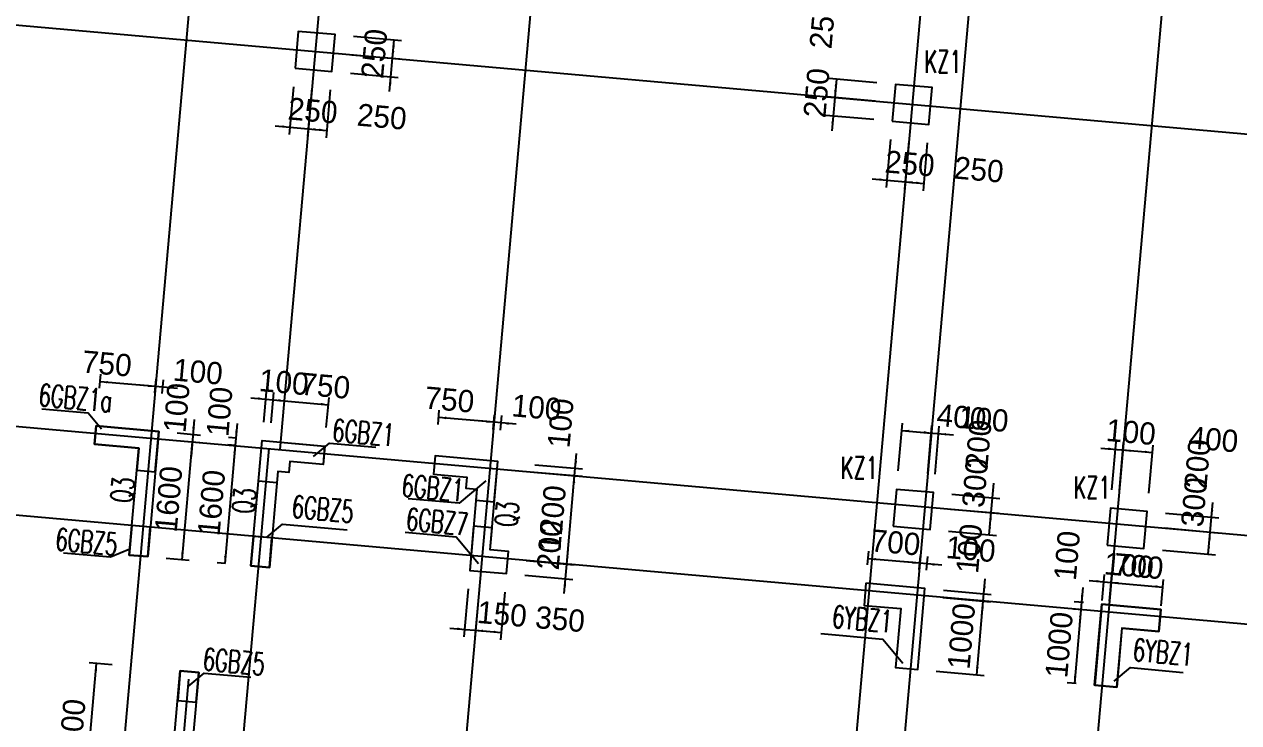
# Model space of a CAD drawing. Extents: x 387171 to 699106, y 11966 to 245688.
# Drawn here: x 622307 to 638718, y 66705 to 76142 of the extents above; entities that cross this region are included whole.
import ezdxf

# ---------------------------------------------------------------- set-up
doc = ezdxf.new("R2010")
doc.units = 0
doc.header["$LTSCALE"] = 100
doc.header["$MEASUREMENT"] = 0
for name, color, linetype in [('b边缘构件', 235, 'Continuous'), ('COLU', 7, 'Continuous'), ('DIM', 3, 'Continuous'), ('DOTE', 253, 'Continuous'), ('NUM', 7, 'Continuous'), ('TEXT', 7, 'Continuous'), ('THIN', 7, 'Continuous'), ('wall-主楼', 2, 'Continuous'), ('Y阴影', 254, 'Continuous'), ('剪力墙身标注', 7, 'Continuous'), ('小尺寸', 4, 'Continuous')]:
    doc.layers.add(name, color=color, linetype=linetype)
doc.styles.add('hztxt', font='hztxt')
doc.styles.get("Standard").update_dxf_attribs({"font": 'standard'})
doc.dimstyles.get("Standard").update_dxf_attribs({"dimtxt": 300, "dimasz": 100, "dimexe": 100, "dimexo": 250, "dimgap": 100, "dimtad": 0, "dimtoh": 1, "dimdec": 0, "dimdsep": 46, "dimcen": 0.09, "dimclrt": 7, "dimadec": 0, "dimazin": 0, "dimtfac": 1, "dimtdec": 4, "dimtofl": 0, "dimtmove": 0, "dimatfit": 3, "dimfxl": 1, "dimtolj": 1, "dimtzin": 0, "dimarcsym": 0})

# ---------------------------------------------------------------- blocks, each defined once
blk = doc.blocks.new('*D1886')
at = {"layer": '小尺寸', "color": 0, "linetype": 'ByBlock', "lineweight": -2}
for p, q in [((628453, 68501), (628395, 67854)), ((628801, 68470), (628744, 67823)), ((628404, 67953), (628753, 67922))]:
    blk.add_line(p, q, dxfattribs=at)
for points in [[(628404, 67953), (628505, 67961), (628502, 67928)], [(628753, 67922), (628652, 67915), (628655, 67948)]]:
    blk.add_solid(points, dxfattribs=at)
at = {"layer": '小尺寸', "color": 7, "linetype": 'Continuous', "lineweight": -2, "insert": (629548, 68103), "char_height": 300, "width": 566.67, "attachment_point": 5, "rotation": 354.9316, "style": 'hztxt'}
blk.add_mtext('350', dxfattribs=at)
blk = doc.blocks.new('*D2146')
at = {"layer": '小尺寸', "color": 0, "linetype": 'ByBlock', "lineweight": -2}
for p, q in [((629196, 70092), (629844, 70034)), ((629638, 68848), (629744, 70043)), ((629090, 68896), (629738, 68839))]:
    blk.add_line(p, q, dxfattribs=at)
for points in [[(629744, 70043), (629752, 69942), (629719, 69945)], [(629638, 68848), (629630, 68949), (629663, 68946)]]:
    blk.add_solid(points, dxfattribs=at)
at = {"layer": '小尺寸', "color": 7, "linetype": 'Continuous', "lineweight": -2, "insert": (629442, 69467), "char_height": 300, "width": 690, "attachment_point": 5, "rotation": 84.9317, "style": 'hztxt'}
blk.add_mtext('1200', dxfattribs=at)
blk = doc.blocks.new('*D2351')
at = {"layer": '小尺寸', "color": 0, "linetype": 'ByBlock', "lineweight": -2}
for p, q in [((629726, 69844), (629771, 70342)), ((629196, 70092), (629844, 70034)), ((629205, 70191), (629852, 70134))]:
    blk.add_line(p, q, dxfattribs=at)
for points in [[(629753, 70143), (629745, 70244), (629778, 70241)], [(629744, 70043), (629752, 69942), (629719, 69945)]]:
    blk.add_solid(points, dxfattribs=at)
at = {"layer": '小尺寸', "color": 7, "linetype": 'Continuous', "lineweight": -2, "insert": (629556, 70753), "char_height": 300, "width": 476.67, "attachment_point": 5, "rotation": 84.9316, "style": 'hztxt'}
blk.add_mtext('100', dxfattribs=at)
blk = doc.blocks.new('*D613')
at = {"layer": '小尺寸', "color": 0, "linetype": 'ByBlock', "lineweight": -2}
for p, q in [((634718, 68397), (635365, 68340)), ((635177, 67352), (635266, 68349)), ((634629, 67401), (635277, 67344))]:
    blk.add_line(p, q, dxfattribs=at)
for points in [[(635266, 68349), (635273, 68247), (635240, 68250)], [(635177, 67352), (635169, 67454), (635203, 67451)]]:
    blk.add_solid(points, dxfattribs=at)
at = {"layer": '小尺寸', "color": 7, "linetype": 'Continuous', "lineweight": -2, "insert": (634972, 67873), "char_height": 300, "width": 690, "attachment_point": 5, "rotation": 84.9316, "style": 'hztxt'}
blk.add_mtext('1000', dxfattribs=at)
blk = doc.blocks.new('*D829')
at = {"layer": '小尺寸', "color": 0, "linetype": 'ByBlock', "lineweight": -2}
for p, q in [((635248, 68149), (635292, 68647)), ((634727, 68497), (635374, 68439)), ((634718, 68397), (635365, 68340))]:
    blk.add_line(p, q, dxfattribs=at)
for points in [[(635274, 68448), (635267, 68549), (635300, 68546)], [(635266, 68349), (635273, 68247), (635240, 68250)]]:
    blk.add_solid(points, dxfattribs=at)
at = {"layer": '小尺寸', "color": 7, "linetype": 'Continuous', "lineweight": -2, "insert": (635078, 69058), "char_height": 300, "width": 476.67, "attachment_point": 5, "rotation": 84.9316, "style": 'hztxt'}
blk.add_mtext('100', dxfattribs=at)
blk = doc.blocks.new('*D3266')
at = {"layer": '小尺寸', "color": 0, "linetype": 'ByBlock', "lineweight": -2}
for p, q in [((629603, 68449), (629656, 69047)), ((629090, 68896), (629738, 68839)), ((629073, 68697), (629720, 68640))]:
    blk.add_line(p, q, dxfattribs=at)
for points in [[(629638, 68848), (629630, 68949), (629663, 68946)], [(629620, 68648), (629628, 68547), (629595, 68550)]]:
    blk.add_solid(points, dxfattribs=at)
at = {"layer": '小尺寸', "color": 7, "linetype": 'Continuous', "lineweight": -2, "insert": (629410, 69105), "char_height": 300, "width": 566.67, "attachment_point": 5, "rotation": 84.9317, "style": 'hztxt'}
blk.add_mtext('200', dxfattribs=at)
blk = doc.blocks.new('*D4300')
at = {"layer": '小尺寸', "color": 0, "linetype": 'ByBlock', "lineweight": -2}
for p, q in [((623115, 65611), (623283, 67504)), ((623493, 67485), (623184, 67513)), ((623226, 65601), (623016, 65620))]:
    blk.add_line(p, q, dxfattribs=at)
for points in [[(623283, 67504), (623291, 67403), (623258, 67406)], [(623115, 65611), (623108, 65712), (623141, 65709)]]:
    blk.add_solid(points, dxfattribs=at)
at = {"layer": '小尺寸', "color": 7, "linetype": 'Continuous', "lineweight": -2, "insert": (622950, 66580), "char_height": 300, "width": 685, "attachment_point": 5, "rotation": 84.9316, "style": 'hztxt'}
blk.add_mtext('1900', dxfattribs=at)
blk = doc.blocks.new('*D600')
at = {"layer": '小尺寸', "color": 0, "linetype": 'ByBlock', "lineweight": -2}
for p, q in [((628952, 70738), (628454, 70782)), ((628645, 70667), (628662, 70864)), ((628744, 70658), (628762, 70855))]:
    blk.add_line(p, q, dxfattribs=at)
for points in [[(628654, 70764), (628552, 70757), (628555, 70790)], [(628753, 70756), (628854, 70763), (628851, 70730)]]:
    blk.add_solid(points, dxfattribs=at)
at = {"layer": '小尺寸', "color": 7, "linetype": 'Continuous', "lineweight": -2, "insert": (629230, 70964), "char_height": 300, "width": 476.67, "attachment_point": 5, "rotation": 354.9316, "style": 'hztxt'}
blk.add_mtext('100', dxfattribs=at)
blk = doc.blocks.new('*D559')
at = {"layer": '小尺寸', "color": 0, "linetype": 'ByBlock', "lineweight": -2}
for p, q in [((627898, 70733), (627915, 70930)), ((628654, 70764), (627906, 70831)), ((628645, 70667), (628662, 70864))]:
    blk.add_line(p, q, dxfattribs=at)
for points in [[(627906, 70831), (628008, 70839), (628005, 70805)], [(628654, 70764), (628552, 70757), (628555, 70790)]]:
    blk.add_solid(points, dxfattribs=at)
at = {"layer": '小尺寸', "color": 7, "linetype": 'Continuous', "lineweight": -2, "insert": (628053, 71069), "char_height": 300, "width": 566.67, "attachment_point": 5, "rotation": 354.9316, "style": 'hztxt'}
blk.add_mtext('750', dxfattribs=at)
blk = doc.blocks.new('*D814')
at = {"layer": '小尺寸', "color": 0, "linetype": 'ByBlock', "lineweight": -2}
for p, q in [((624377, 71221), (623879, 71265)), ((624070, 71160), (624087, 71347)), ((624170, 71151), (624186, 71338))]:
    blk.add_line(p, q, dxfattribs=at)
for points in [[(624078, 71247), (623977, 71239), (623980, 71272)], [(624178, 71238), (624279, 71246), (624276, 71213)]]:
    blk.add_solid(points, dxfattribs=at)
at = {"layer": '小尺寸', "color": 7, "linetype": 'Continuous', "lineweight": -2, "insert": (624654, 71447), "char_height": 300, "width": 476.67, "attachment_point": 5, "rotation": 354.9316, "style": 'hztxt'}
blk.add_mtext('100', dxfattribs=at)
blk = doc.blocks.new('*D3270')
at = {"layer": '小尺寸', "color": 0, "linetype": 'ByBlock', "lineweight": -2}
for p, q in [((623323, 71226), (623340, 71413)), ((624078, 71247), (623331, 71313)), ((624070, 71160), (624087, 71347))]:
    blk.add_line(p, q, dxfattribs=at)
for points in [[(623331, 71313), (623432, 71321), (623429, 71288)], [(624078, 71247), (623977, 71239), (623980, 71272)]]:
    blk.add_solid(points, dxfattribs=at)
at = {"layer": '小尺寸', "color": 7, "linetype": 'Continuous', "lineweight": -2, "insert": (623424, 71556), "char_height": 300, "width": 566.67, "attachment_point": 5, "rotation": 354.9316, "style": 'hztxt'}
blk.add_mtext('750', dxfattribs=at)
blk = doc.blocks.new('*D3500')
at = {"layer": '小尺寸', "color": 0, "linetype": 'ByBlock', "lineweight": -2}
for p, q in [((625370, 71094), (625868, 71050)), ((625542, 70767), (625578, 71176)), ((625641, 70758), (625677, 71167))]:
    blk.add_line(p, q, dxfattribs=at)
for points in [[(625569, 71076), (625468, 71069), (625471, 71102)], [(625669, 71067), (625770, 71075), (625767, 71042)]]:
    blk.add_solid(points, dxfattribs=at)
at = {"layer": '小尺寸', "color": 7, "linetype": 'Continuous', "lineweight": -2, "insert": (625815, 71305), "char_height": 300, "width": 476.67, "attachment_point": 5, "rotation": 354.9316, "style": 'hztxt'}
blk.add_mtext('100', dxfattribs=at)
blk = doc.blocks.new('*D3994')
at = {"layer": '小尺寸', "color": 0, "linetype": 'ByBlock', "lineweight": -2}
for p, q in [((625641, 70758), (625677, 71167)), ((625669, 71067), (626416, 71001)), ((626388, 70692), (626425, 71101))]:
    blk.add_line(p, q, dxfattribs=at)
for points in [[(625669, 71067), (625770, 71075), (625767, 71042)], [(626416, 71001), (626315, 70993), (626318, 71027)]]:
    blk.add_solid(points, dxfattribs=at)
at = {"layer": '小尺寸', "color": 7, "linetype": 'Continuous', "lineweight": -2, "insert": (626376, 71256), "char_height": 300, "width": 566.67, "attachment_point": 5, "rotation": 354.9316, "style": 'hztxt'}
blk.add_mtext('750', dxfattribs=at)
blk = doc.blocks.new('*D4219')
at = {"layer": '小尺寸', "color": 0, "linetype": 'ByBlock', "lineweight": -2}
for p, q in [((634400, 68777), (634416, 68959)), ((634500, 68768), (634516, 68950)), ((634706, 68833), (634208, 68877))]:
    blk.add_line(p, q, dxfattribs=at)
for points in [[(634407, 68859), (634306, 68852), (634309, 68885)], [(634507, 68851), (634608, 68858), (634605, 68825)]]:
    blk.add_solid(points, dxfattribs=at)
at = {"layer": '小尺寸', "color": 7, "linetype": 'Continuous', "lineweight": -2, "insert": (635098, 69049), "char_height": 300, "width": 476.67, "attachment_point": 5, "rotation": 354.9316, "style": 'hztxt'}
blk.add_mtext('100', dxfattribs=at)
blk = doc.blocks.new('*D2341')
at = {"layer": '小尺寸', "color": 0, "linetype": 'ByBlock', "lineweight": -2}
for p, q in [((633703, 68839), (633719, 69021)), ((634400, 68777), (634416, 68959)), ((634407, 68859), (633710, 68921))]:
    blk.add_line(p, q, dxfattribs=at)
for points in [[(633710, 68921), (633811, 68929), (633808, 68896)], [(634407, 68859), (634306, 68852), (634309, 68885)]]:
    blk.add_solid(points, dxfattribs=at)
at = {"layer": '小尺寸', "color": 7, "linetype": 'Continuous', "lineweight": -2, "insert": (634081, 69139), "char_height": 300, "width": 566.67, "attachment_point": 5, "rotation": 354.9316, "style": 'hztxt'}
blk.add_mtext('700', dxfattribs=at)
blk = doc.blocks.new('*D2569')
at = {"layer": '小尺寸', "color": 0, "linetype": 'ByBlock', "lineweight": -2}
for p, q in [((636612, 68530), (636568, 68032)), ((636619, 68329), (636495, 68340)), ((636611, 68229), (636486, 68240))]:
    blk.add_line(p, q, dxfattribs=at)
for points in [[(636594, 68331), (636587, 68432), (636620, 68429)], [(636586, 68231), (636593, 68130), (636560, 68133)]]:
    blk.add_solid(points, dxfattribs=at)
at = {"layer": '小尺寸', "color": 7, "linetype": 'Continuous', "lineweight": -2, "insert": (636399, 68963), "char_height": 300, "width": 476.67, "attachment_point": 5, "rotation": 84.9316, "style": 'hztxt'}
blk.add_mtext('100', dxfattribs=at)
blk = doc.blocks.new('*D2536')
at = {"layer": '小尺寸', "color": 0, "linetype": 'ByBlock', "lineweight": -2}
for p, q in [((636611, 68229), (636486, 68240)), ((636586, 68231), (636497, 67235)), ((636522, 67233), (636398, 67244))]:
    blk.add_line(p, q, dxfattribs=at)
for points in [[(636586, 68231), (636593, 68130), (636560, 68133)], [(636497, 67235), (636490, 67336), (636523, 67334)]]:
    blk.add_solid(points, dxfattribs=at)
at = {"layer": '小尺寸', "color": 7, "linetype": 'Continuous', "lineweight": -2, "insert": (636292, 67756), "char_height": 300, "width": 690, "attachment_point": 5, "rotation": 84.9316, "style": 'hztxt'}
blk.add_mtext('1000', dxfattribs=at)
blk = doc.blocks.new('*D2788')
at = {"layer": '小尺寸', "color": 0, "linetype": 'ByBlock', "lineweight": -2}
for p, q in [((636696, 68626), (637194, 68582)), ((636873, 68356), (636904, 68708)), ((636972, 68347), (637004, 68700))]:
    blk.add_line(p, q, dxfattribs=at)
for points in [[(636895, 68609), (636794, 68601), (636797, 68634)], [(636995, 68600), (637096, 68608), (637093, 68574)]]:
    blk.add_solid(points, dxfattribs=at)
at = {"layer": '小尺寸', "color": 7, "linetype": 'Continuous', "lineweight": -2, "insert": (637236, 68829), "char_height": 300, "width": 476.67, "attachment_point": 5, "rotation": 354.9316, "style": 'hztxt'}
blk.add_mtext('100', dxfattribs=at)
blk = doc.blocks.new('*D3019')
at = {"layer": '小尺寸', "color": 0, "linetype": 'ByBlock', "lineweight": -2}
for p, q in [((636972, 68347), (637004, 68700)), ((636995, 68600), (637692, 68538)), ((637670, 68285), (637701, 68638))]:
    blk.add_line(p, q, dxfattribs=at)
for points in [[(636995, 68600), (637096, 68608), (637093, 68574)], [(637692, 68538), (637591, 68530), (637594, 68563)]]:
    blk.add_solid(points, dxfattribs=at)
at = {"layer": '小尺寸', "color": 7, "linetype": 'Continuous', "lineweight": -2, "insert": (637366, 68818), "char_height": 300, "width": 566.67, "attachment_point": 5, "rotation": 354.9316, "style": 'hztxt'}
blk.add_mtext('700', dxfattribs=at)
blk = doc.blocks.new('*D2132')
at = {"layer": '小尺寸', "color": 0, "linetype": 'ByBlock', "lineweight": -2}
for p, q in [((624604, 70800), (624560, 70302)), ((624374, 70620), (624686, 70592)), ((624365, 70520), (624677, 70492))]:
    blk.add_line(p, q, dxfattribs=at)
for points in [[(624586, 70601), (624578, 70702), (624612, 70699)], [(624577, 70501), (624585, 70400), (624552, 70403)]]:
    blk.add_solid(points, dxfattribs=at)
at = {"layer": '小尺寸', "color": 7, "linetype": 'Continuous', "lineweight": -2, "insert": (624367, 70960), "char_height": 300, "width": 476.67, "attachment_point": 5, "rotation": 84.9316, "style": 'hztxt'}
blk.add_mtext('100', dxfattribs=at)
blk = doc.blocks.new('*D103')
at = {"layer": '小尺寸', "color": 0, "linetype": 'ByBlock', "lineweight": -2}
for p, q in [((624365, 70520), (624677, 70492)), ((624577, 70501), (624436, 68907)), ((624223, 68926), (624536, 68899))]:
    blk.add_line(p, q, dxfattribs=at)
for points in [[(624577, 70501), (624585, 70400), (624552, 70403)], [(624436, 68907), (624428, 69009), (624461, 69006)]]:
    blk.add_solid(points, dxfattribs=at)
at = {"layer": '小尺寸', "color": 7, "linetype": 'Continuous', "lineweight": -2, "insert": (624258, 69726), "char_height": 300, "width": 685, "attachment_point": 5, "rotation": 84.9316, "style": 'hztxt'}
blk.add_mtext('1600', dxfattribs=at)
blk = doc.blocks.new('*D344')
at = {"layer": '小尺寸', "color": 0, "linetype": 'ByBlock', "lineweight": -2}
for p, q in [((625183, 70749), (625139, 70251)), ((625162, 70449), (625057, 70459)), ((625171, 70549), (625066, 70558))]:
    blk.add_line(p, q, dxfattribs=at)
for points in [[(625165, 70549), (625157, 70651), (625191, 70648)], [(625156, 70450), (625164, 70349), (625131, 70352)]]:
    blk.add_solid(points, dxfattribs=at)
at = {"layer": '小尺寸', "color": 7, "linetype": 'Continuous', "lineweight": -2, "insert": (624946, 70909), "char_height": 300, "width": 476.67, "attachment_point": 5, "rotation": 84.9316, "style": 'hztxt'}
blk.add_mtext('100', dxfattribs=at)
blk = doc.blocks.new('*D872')
at = {"layer": '小尺寸', "color": 0, "linetype": 'ByBlock', "lineweight": -2}
for p, q in [((625156, 70450), (625015, 68856)), ((625162, 70449), (625057, 70459)), ((625021, 68856), (624915, 68865))]:
    blk.add_line(p, q, dxfattribs=at)
for points in [[(625156, 70450), (625164, 70349), (625131, 70352)], [(625015, 68856), (625007, 68957), (625040, 68954)]]:
    blk.add_solid(points, dxfattribs=at)
at = {"layer": '小尺寸', "color": 7, "linetype": 'Continuous', "lineweight": -2, "insert": (624837, 69675), "char_height": 300, "width": 685, "attachment_point": 5, "rotation": 84.9316, "style": 'hztxt'}
blk.add_mtext('1600', dxfattribs=at)
blk = doc.blocks.new('*D2930')
at = {"layer": '小尺寸', "color": 0, "linetype": 'ByBlock', "lineweight": -2}
for p, q in [((628303, 68514), (628246, 67867)), ((628453, 68501), (628395, 67854)), ((628056, 67984), (628603, 67936))]:
    blk.add_line(p, q, dxfattribs=at)
for points in [[(628255, 67966), (628154, 67959), (628157, 67992)], [(628404, 67953), (628505, 67961), (628502, 67928)]]:
    blk.add_solid(points, dxfattribs=at)
at = {"layer": '小尺寸', "color": 7, "linetype": 'Continuous', "lineweight": -2, "insert": (628763, 68172), "char_height": 300, "width": 476.67, "attachment_point": 5, "rotation": 354.9316, "style": 'hztxt'}
blk.add_mtext('150', dxfattribs=at)
blk = doc.blocks.new('*D1972')
at = {"layer": 'DIM', "color": 0, "linetype": 'ByBlock', "lineweight": -2}
for p, q in [((633829, 75353), (633182, 75410)), ((633281, 75401), (633259, 75152)), ((633807, 75104), (633160, 75161))]:
    blk.add_line(p, q, dxfattribs=at)
for points in [[(633281, 75401), (633289, 75300), (633256, 75303)], [(633259, 75152), (633251, 75253), (633285, 75251)]]:
    blk.add_solid(points, dxfattribs=at)
at = {"layer": 'DIM', "color": 7, "linetype": 'Continuous', "lineweight": -2, "insert": (633096, 76147), "char_height": 300, "width": 566.67, "attachment_point": 5, "rotation": 84.9316, "style": 'hztxt'}
blk.add_mtext('250', dxfattribs=at)
blk = doc.blocks.new('*D2229')
at = {"layer": 'DIM', "color": 0, "linetype": 'ByBlock', "lineweight": -2}
for p, q in [((633277, 75352), (633219, 74704)), ((633807, 75104), (633160, 75161)), ((633785, 74855), (633137, 74912))]:
    blk.add_line(p, q, dxfattribs=at)
for points in [[(633259, 75152), (633251, 75253), (633285, 75251)], [(633237, 74903), (633245, 74802), (633212, 74805)]]:
    blk.add_solid(points, dxfattribs=at)
at = {"layer": 'DIM', "color": 7, "linetype": 'Continuous', "lineweight": -2, "insert": (633014, 75215), "char_height": 300, "width": 566.67, "attachment_point": 5, "rotation": 84.9316, "style": 'hztxt'}
blk.add_mtext('250', dxfattribs=at)
blk = doc.blocks.new('*D2706')
at = {"layer": 'DIM', "color": 0, "linetype": 'ByBlock', "lineweight": -2}
for p, q in [((634012, 74584), (633954, 73936)), ((634261, 74562), (634203, 73914)), ((633764, 74054), (634412, 73996))]:
    blk.add_line(p, q, dxfattribs=at)
for points in [[(633963, 74036), (633862, 74028), (633865, 74061)], [(634212, 74014), (634313, 74022), (634310, 73988)]]:
    blk.add_solid(points, dxfattribs=at)
at = {"layer": 'DIM', "color": 7, "linetype": 'Continuous', "lineweight": -2, "insert": (634274, 74259), "char_height": 300, "width": 566.67, "attachment_point": 5, "rotation": 354.9316, "style": 'hztxt'}
blk.add_mtext('250', dxfattribs=at)
blk = doc.blocks.new('*D2940')
at = {"layer": 'DIM', "color": 0, "linetype": 'ByBlock', "lineweight": -2}
for p, q in [((634261, 74562), (634203, 73914)), ((634510, 74540), (634452, 73892)), ((634212, 74014), (634461, 73992))]:
    blk.add_line(p, q, dxfattribs=at)
for points in [[(634212, 74014), (634313, 74022), (634310, 73988)], [(634461, 73992), (634360, 73984), (634363, 74017)]]:
    blk.add_solid(points, dxfattribs=at)
at = {"layer": 'DIM', "color": 7, "linetype": 'Continuous', "lineweight": -2, "insert": (635207, 74177), "char_height": 300, "width": 566.67, "attachment_point": 5, "rotation": 354.9316, "style": 'hztxt'}
blk.add_mtext('250', dxfattribs=at)
blk = doc.blocks.new('*D912')
at = {"layer": 'DIM', "color": 0, "linetype": 'ByBlock', "lineweight": -2}
for p, q in [((625944, 75299), (625886, 74652)), ((626193, 75277), (626135, 74630)), ((625696, 74769), (626343, 74712))]:
    blk.add_line(p, q, dxfattribs=at)
for points in [[(625895, 74751), (625794, 74744), (625797, 74777)], [(626144, 74729), (626245, 74737), (626242, 74704)]]:
    blk.add_solid(points, dxfattribs=at)
at = {"layer": 'DIM', "color": 7, "linetype": 'Continuous', "lineweight": -2, "insert": (626206, 74975), "char_height": 300, "width": 566.67, "attachment_point": 5, "rotation": 354.9316, "style": 'hztxt'}
blk.add_mtext('250', dxfattribs=at)
blk = doc.blocks.new('*D886')
at = {"layer": 'DIM', "color": 0, "linetype": 'ByBlock', "lineweight": -2}
for p, q in [((626193, 75277), (626135, 74630)), ((626442, 75255), (626384, 74608)), ((626144, 74729), (626393, 74707))]:
    blk.add_line(p, q, dxfattribs=at)
for points in [[(626144, 74729), (626245, 74737), (626242, 74704)], [(626393, 74707), (626292, 74700), (626295, 74733)]]:
    blk.add_solid(points, dxfattribs=at)
at = {"layer": 'DIM', "color": 7, "linetype": 'Continuous', "lineweight": -2, "insert": (627139, 74892), "char_height": 300, "width": 566.67, "attachment_point": 5, "rotation": 354.9316, "style": 'hztxt'}
blk.add_mtext('250', dxfattribs=at)
blk = doc.blocks.new('*D1114')
at = {"layer": 'DIM', "color": 0, "linetype": 'ByBlock', "lineweight": -2}
for p, q in [((627243, 75234), (627300, 75882)), ((626735, 75731), (627382, 75674)), ((626713, 75482), (627360, 75425))]:
    blk.add_line(p, q, dxfattribs=at)
for points in [[(627283, 75682), (627275, 75784), (627308, 75781)], [(627261, 75433), (627268, 75332), (627235, 75335)]]:
    blk.add_solid(points, dxfattribs=at)
at = {"layer": 'DIM', "color": 7, "linetype": 'Continuous', "lineweight": -2, "insert": (627037, 75745), "char_height": 300, "width": 566.67, "attachment_point": 5, "rotation": 84.9316, "style": 'hztxt'}
blk.add_mtext('250', dxfattribs=at)
blk = doc.blocks.new('*D1380')
at = {"layer": 'DIM', "color": 0, "linetype": 'ByBlock', "lineweight": -2}
for p, q in [((626757, 75980), (627404, 75923)), ((627283, 75682), (627305, 75932)), ((626735, 75731), (627382, 75674))]:
    blk.add_line(p, q, dxfattribs=at)
for points in [[(627305, 75932), (627312, 75830), (627279, 75833)], [(627283, 75682), (627275, 75784), (627308, 75781)]]:
    blk.add_solid(points, dxfattribs=at)
at = {"layer": 'DIM', "color": 7, "linetype": 'Continuous', "lineweight": -2, "insert": (627120, 76677), "char_height": 300, "width": 566.67, "attachment_point": 5, "rotation": 84.9316, "style": 'hztxt'}
blk.add_mtext('250', dxfattribs=at)
blk = doc.blocks.new('*D303')
at = {"layer": 'DIM', "color": 0, "linetype": 'ByBlock', "lineweight": -2}
for p, q in [((636855, 70416), (637353, 70372)), ((637005, 69851), (637063, 70498)), ((637105, 69842), (637162, 70489))]:
    blk.add_line(p, q, dxfattribs=at)
for points in [[(637054, 70399), (636953, 70391), (636956, 70424)], [(637154, 70390), (637255, 70397), (637252, 70364)]]:
    blk.add_solid(points, dxfattribs=at)
at = {"layer": 'DIM', "color": 7, "linetype": 'Continuous', "lineweight": -2, "insert": (637262, 70631), "char_height": 300, "width": 476.67, "attachment_point": 5, "rotation": 354.9316, "style": 'hztxt'}
blk.add_mtext('100', dxfattribs=at)
blk = doc.blocks.new('*D517')
at = {"layer": 'DIM', "color": 0, "linetype": 'ByBlock', "lineweight": -2}
for p, q in [((637105, 69842), (637162, 70489)), ((637503, 69807), (637561, 70454)), ((637154, 70390), (637552, 70354))]:
    blk.add_line(p, q, dxfattribs=at)
for points in [[(637154, 70390), (637255, 70397), (637252, 70364)], [(637552, 70354), (637451, 70347), (637454, 70380)]]:
    blk.add_solid(points, dxfattribs=at)
at = {"layer": 'DIM', "color": 7, "linetype": 'Continuous', "lineweight": -2, "insert": (638377, 70532), "char_height": 300, "width": 576.67, "attachment_point": 5, "rotation": 354.9316, "style": 'hztxt'}
blk.add_mtext('400', dxfattribs=at)
blk = doc.blocks.new('*D2989')
at = {"layer": 'DIM', "color": 0, "linetype": 'ByBlock', "lineweight": -2}
for p, q in [((634117, 70107), (634174, 70754)), ((634165, 70655), (634564, 70619)), ((634515, 70072), (634573, 70719))]:
    blk.add_line(p, q, dxfattribs=at)
for points in [[(634165, 70655), (634266, 70663), (634264, 70629)], [(634564, 70619), (634463, 70612), (634466, 70645)]]:
    blk.add_solid(points, dxfattribs=at)
at = {"layer": 'DIM', "color": 7, "linetype": 'Continuous', "lineweight": -2, "insert": (634973, 70834), "char_height": 300, "width": 576.67, "attachment_point": 5, "rotation": 354.9316, "style": 'hztxt'}
blk.add_mtext('400', dxfattribs=at)
blk = doc.blocks.new('*D3488')
at = {"layer": 'DIM', "color": 0, "linetype": 'ByBlock', "lineweight": -2}
for p, q in [((634365, 70637), (634863, 70593)), ((634515, 70072), (634573, 70719)), ((634615, 70063), (634672, 70710))]:
    blk.add_line(p, q, dxfattribs=at)
for points in [[(634564, 70619), (634463, 70612), (634466, 70645)], [(634663, 70611), (634764, 70618), (634762, 70585)]]:
    blk.add_solid(points, dxfattribs=at)
at = {"layer": 'DIM', "color": 7, "linetype": 'Continuous', "lineweight": -2, "insert": (635273, 70807), "char_height": 300, "width": 476.67, "attachment_point": 5, "rotation": 354.9316, "style": 'hztxt'}
blk.add_mtext('100', dxfattribs=at)
blk = doc.blocks.new('*D3695')
at = {"layer": 'DIM', "color": 0, "linetype": 'ByBlock', "lineweight": -2}
for p, q in [((634824, 69592), (635472, 69535)), ((635345, 69245), (635372, 69544)), ((634798, 69294), (635445, 69236))]:
    blk.add_line(p, q, dxfattribs=at)
for points in [[(635372, 69544), (635380, 69443), (635347, 69446)], [(635345, 69245), (635338, 69346), (635371, 69343)]]:
    blk.add_solid(points, dxfattribs=at)
at = {"layer": 'DIM', "color": 7, "linetype": 'Continuous', "lineweight": -2, "insert": (635157, 69948), "char_height": 300, "width": 566.67, "attachment_point": 5, "rotation": 84.9316, "style": 'hztxt'}
blk.add_mtext('300', dxfattribs=at)
blk = doc.blocks.new('*D3920')
at = {"layer": 'DIM', "color": 0, "linetype": 'ByBlock', "lineweight": -2}
for p, q in [((635354, 69345), (635407, 69942)), ((634842, 69792), (635489, 69734)), ((634824, 69592), (635472, 69535))]:
    blk.add_line(p, q, dxfattribs=at)
for points in [[(635390, 69743), (635382, 69844), (635415, 69841)], [(635372, 69544), (635380, 69443), (635347, 69446)]]:
    blk.add_solid(points, dxfattribs=at)
at = {"layer": 'DIM', "color": 7, "linetype": 'Continuous', "lineweight": -2, "insert": (635203, 70464), "char_height": 300, "width": 566.67, "attachment_point": 5, "rotation": 84.9316, "style": 'hztxt'}
blk.add_mtext('200', dxfattribs=at)
blk = doc.blocks.new('*D2932')
at = {"layer": 'DIM', "color": 0, "linetype": 'ByBlock', "lineweight": -2}
for p, q in [((637713, 69336), (638432, 69272)), ((638306, 68982), (638332, 69281)), ((637686, 69037), (638405, 68974))]:
    blk.add_line(p, q, dxfattribs=at)
for points in [[(638332, 69281), (638340, 69180), (638307, 69183)], [(638306, 68982), (638298, 69084), (638331, 69081)]]:
    blk.add_solid(points, dxfattribs=at)
at = {"layer": 'DIM', "color": 7, "linetype": 'Continuous', "lineweight": -2, "insert": (638117, 69685), "char_height": 300, "width": 566.67, "attachment_point": 5, "rotation": 84.9316, "style": 'hztxt'}
blk.add_mtext('300', dxfattribs=at)
blk = doc.blocks.new('*D1849')
at = {"layer": 'DIM', "color": 0, "linetype": 'ByBlock', "lineweight": -2}
for p, q in [((638315, 69082), (638368, 69680)), ((637730, 69535), (638449, 69472)), ((637713, 69336), (638432, 69272))]:
    blk.add_line(p, q, dxfattribs=at)
for points in [[(638350, 69481), (638342, 69582), (638375, 69579)], [(638332, 69281), (638340, 69180), (638307, 69183)]]:
    blk.add_solid(points, dxfattribs=at)
at = {"layer": 'DIM', "color": 7, "linetype": 'Continuous', "lineweight": -2, "insert": (638163, 70201), "char_height": 300, "width": 566.67, "attachment_point": 5, "rotation": 84.9316, "style": 'hztxt'}
blk.add_mtext('200', dxfattribs=at)

msp = doc.modelspace()

# ---------------------------------------------------------------- hatches: boundary and pattern name
at = {"layer": 'Y阴影'}
h = msp.add_hatch(dxfattribs=at)
h.set_pattern_fill('ANSI31', color=256, scale=25, angle=-21.95462, style=0)
h.set_pattern_definition([])
h.paths.add_polyline_path([(623255.9, 70467.8), (623853.9, 70414.8), (623827.4, 70116), (624076, 70093.9), (624124.6, 70641.8), (623278, 70716.9)], flags=0)
h = msp.add_hatch(dxfattribs=at)
h.set_pattern_fill('ANSI31', color=256, scale=25, angle=-21.95462, style=0)
h.set_pattern_definition([])
h.paths.add_polyline_path([(625470.6, 69970.2), (625519.2, 70518.1), (626365.8, 70443), (626343.7, 70194), (625895.8, 70233.7), (625882.6, 70084.3), (625733.2, 70097.5), (625719.9, 69948.1)], flags=0)
h = msp.add_hatch(dxfattribs=at)
h.set_pattern_fill('ANSI31', color=256, scale=25, angle=-21.95462, style=0)
h.set_pattern_definition([])
h.paths.add_polyline_path([(627838.2, 70061.4), (628286.5, 70021.7), (628273.2, 69872.3), (628422.6, 69859), (628409.4, 69709.6), (628658.4, 69687.5), (628707, 70235.4), (627860.3, 70310.4)], flags=0)
h = msp.add_hatch(dxfattribs=at)
h.set_pattern_fill('ANSI31', color=256, scale=25, angle=-21.95462, style=0)
h.set_pattern_definition([])
h.paths.add_polyline_path([(623761.1, 69368.9), (623725.8, 68970.5), (623974.4, 68948.4), (624009.8, 69346.8)], flags=0)
h = msp.add_hatch(dxfattribs=at)
h.set_pattern_fill('ANSI31', color=256, scale=25, angle=-21.95462, style=0)
h.set_pattern_definition([])
h.paths.add_polyline_path([(628378.4, 69361), (628325.4, 68763.3), (628823.5, 68719.1), (628850, 69018), (628601, 69040), (628627.5, 69338.9)], flags=0)
h = msp.add_hatch(dxfattribs=at)
h.set_pattern_fill('ANSI31', color=256, scale=25, angle=-21.95462, style=0)
h.set_pattern_definition([])
h.paths.add_polyline_path([(625404.6, 69223.1), (625369.3, 68824.7), (625618.3, 68802.6), (625653.7, 69201.1)], flags=0)
h = msp.add_hatch(dxfattribs=at)
h.set_pattern_fill('ANSI31', color=256, scale=25, angle=-21.95462, style=0)
h.set_pattern_definition([])
h.paths.add_polyline_path([(633681, 68589.5), (633654.5, 68290.7), (634152.6, 68246.5), (634081.9, 67449.6), (634380.7, 67423.1), (634477.9, 68518.8)], flags=0)
h = msp.add_hatch(dxfattribs=at)
h.set_pattern_fill('ANSI31', color=256, scale=25, angle=-21.95462, style=0)
h.set_pattern_definition([])
h.paths.add_polyline_path([(636868.8, 68306.8), (636771.7, 67211.1), (637070.5, 67184.6), (637141.2, 67981.4), (637639.2, 67937.3), (637665.7, 68236.1)], flags=0)
h = msp.add_hatch(dxfattribs=at)
h.set_pattern_fill('ANSI31', color=256, scale=25, angle=-21.95462, style=0)
h.set_pattern_definition([])
h.paths.add_polyline_path([(624415, 67403.4), (624379.7, 67005), (624628.7, 66982.9), (624664, 67381.4)], flags=0)

# ---------------------------------------------------------------- linework, layer by layer
at = {"layer": 'b边缘构件'}
for points in [[(623255.9, 70467.8), (623853.9, 70414.8), (623827.4, 70116), (624076, 70093.9), (624124.6, 70641.8), (623278, 70716.9), (623255.9, 70467.8)], [(623761.1, 69368.9), (623725.8, 68970.5), (623974.4, 68948.4), (624009.8, 69346.8), (623761.1, 69368.9)], [(628378.4, 69361), (628325.4, 68763.3), (628823.5, 68719.1), (628850, 69018), (628601, 69040), (628627.5, 69338.9), (628378.4, 69361)], [(625404.6, 69223.1), (625369.3, 68824.7), (625618.3, 68802.6), (625653.7, 69201.1), (625404.6, 69223.1)], [(633681, 68589.5), (633654.5, 68290.7), (634152.6, 68246.5), (634081.9, 67449.6), (634380.7, 67423.1), (634477.9, 68518.8), (633681, 68589.5)], [(636868.8, 68306.8), (636771.7, 67211.1), (637070.5, 67184.6), (637141.2, 67981.4), (637639.2, 67937.3), (637665.7, 68236.1), (636868.8, 68306.8)], [(624415, 67403.4), (624379.7, 67005), (624628.7, 66982.9), (624664, 67381.4), (624415, 67403.4)]]:
    msp.add_lwpolyline(points, dxfattribs=at)
for points in [[(625470.6, 69970.2), (625519.2, 70518.1), (626365.8, 70443), (626343.7, 70194), (625895.8, 70233.7), (625882.6, 70084.3), (625733.2, 70097.5), (625719.9, 69948.1)], [(627838.2, 70061.4), (628286.5, 70021.7), (628273.2, 69872.3), (628422.6, 69859), (628409.4, 69709.6), (628658.4, 69687.5), (628707, 70235.4), (627860.3, 70310.4)]]:
    msp.add_lwpolyline(points, close=True, dxfattribs=at)
at = {"layer": 'COLU'}
for points in [[(625965.6, 75548.3), (626463.7, 75504.1), (626507.8, 76002.2), (626009.8, 76046.4)], [(634034, 74832.7), (634532, 74788.5), (634576.2, 75286.6), (634078.1, 75330.8)], [(634050.5, 69359.9), (634548.6, 69315.7), (634592.7, 69813.7), (634094.7, 69857.9)], [(636939.2, 69103.7), (637437.2, 69059.5), (637481.4, 69557.5), (636983.4, 69601.7)]]:
    msp.add_lwpolyline(points, close=True, dxfattribs=at)
at = {"layer": 'DOTE'}
for p, q in [((636774.3, 102900.4), (631338.3, 41609.5)), ((628220.1, 98137.5), (625759.7, 70396.4)), ((586343.3, 79313.4), (664486.6, 72382.8)), ((624744.5, 78758.7), (623574.8, 65570.5)), ((629326.5, 78352.3), (628156.8, 65164.1)), ((635203.4, 77831), (634033.7, 64642.9)), ((637793.2, 77601.3), (636623.6, 64413.2)), ((569231.6, 75409.9), (664009.5, 67003.9)), ((652518.1, 66818.4), (592525.8, 72139.2)), ((625610.2, 70409.6), (625168.5, 65429.2)), ((623411.3, 54671.4), (624530.7, 67292.8))]:
    msp.add_line(p, q, dxfattribs=at)
at = {"layer": 'THIN', "color": 200}
for points in [[(623351.1, 70670), (623169.5, 70886.9), (622542, 70942.6)], [(626215.1, 70300.8), (626432, 70482.3), (627059.5, 70426.7)], [(628545.8, 69973.4), (628182.3, 69670), (627493.4, 69731.1)], [(625581.1, 69207.5), (625798, 69389), (626668, 69311.9)], [(628446.3, 68851.3), (628141.9, 69213.9), (627452.9, 69275)], [(623732.8, 69050.2), (623472.9, 68940.2), (622835.3, 68996.8)], [(634180.6, 67504.4), (633908.2, 67829.7), (633071.5, 67903.9)], [(624521.7, 67193.2), (624738.6, 67374.8), (625366.1, 67319.1)], [(637036.8, 67267.1), (637253.7, 67448.6), (637968.5, 67385.2)]]:
    msp.add_lwpolyline(points, dxfattribs=at)
at = {"layer": 'wall-主楼'}
for points in [[(623278.3, 70716.8), (624125, 70641.7), (623974.8, 68948.4), (623725.8, 68970.5), (623853.9, 70414.8), (623256.2, 70467.8)], [(626344.1, 70193.9), (625895.8, 70233.7), (625882.6, 70084.3), (625733.2, 70097.5), (625618.3, 68802.6), (625369.3, 68824.7), (625519.5, 70518.1), (626366.2, 70443)], [(628823.5, 68719.1), (628850, 69018), (628601, 69040), (628707, 70235.4), (627860.3, 70310.4), (627838.2, 70061.4), (628286.5, 70021.7), (628273.2, 69872.3), (628422.6, 69859), (628325.4, 68763.3)], [(633681, 68589.5), (633654.5, 68290.7), (634152.6, 68246.5), (634081.9, 67449.6), (634380.7, 67423.1), (634477.9, 68518.8)], [(637665.4, 68236.1), (637638.9, 67937.3), (637140.8, 67981.5), (637070.2, 67184.6), (636771.3, 67211.1), (636868.5, 68306.8)], [(623461.9, 65429.9), (623484, 65679), (624256, 65610.5), (624415, 67403.4), (624664, 67381.4), (624505, 65588.4), (625277, 65519.9), (625254.9, 65270.9)]]:
    msp.add_lwpolyline(points, close=True, dxfattribs=at)

# ---------------------------------------------------------------- texts
at = {"layer": 'NUM', "color": 200, "width": 0.7}
for p in [(634472.8, 75486.8), (633341.7, 69998.8), (636486.5, 69732.4)]:
    msp.add_text('KZ1', height=300, dxfattribs=at).set_placement(p)
at = {"layer": 'TEXT', "color": 200, "width": 0.7}
for s, p in [('6GBZ1a', (622492.1, 70987.3)), ('6GBZ1', (626460.8, 70511.6)), ('6GBZ1', (627397.4, 69764.3)), ('6GBZ5', (625911.8, 69479.3)), ('6GBZ7', (627457.5, 69309.8)), ('6GBZ5', (622718.4, 69037.7)), ('6YBZ1', (633214.1, 67991.7)), ('6YBZ1', (637278.7, 67545)), ('6GBZ5', (624710.2, 67417.7))]:
    msp.add_text(s, height=300, rotation=354.93165, dxfattribs=at).set_placement(p)
at = {"layer": '剪力墙身标注', "width": 0.7}
for p in [(623769.4, 69664.7), (625412.9, 69518.9), (628962.8, 69337.8)]:
    msp.add_text('Q3', height=300, rotation=84.93165, dxfattribs=at).set_placement(p)

# ---------------------------------------------------------------- dimensions: what is measured, and where the dimension line sits
at = {"layer": 'DIM', "color": 200}
for p1, p2, distance, picture, middle in [((626485.8, 75753.2), (626507.8, 76002.2), -800, '*D1380', (627075, 76170.8)), ((634078.1, 75330.8), (634056, 75081.7), -800, '*D1972', (633051.5, 75640.8)), ((626463.7, 75504.1), (626485.8, 75753.2), -800, '*D1114', (626992.3, 75238.3)), ((625965.6, 75548.3), (626214.6, 75526.2), -800, '*D912', (625699.8, 75019.7)), ((626214.6, 75526.2), (626463.7, 75504.1), -800, '*D886', (626632.3, 74937)), ((634056, 75081.7), (634034, 74832.7), -800, '*D2229', (632968.8, 74708.3)), ((634034, 74832.7), (634283, 74810.6), -800, '*D2706', (633768.1, 74304.1)), ((634283, 74810.6), (634532, 74788.5), -800, '*D2940', (634700.6, 74221.4)), ((634094.7, 69857.9), (634493.1, 69822.6), 800, '*D2989', (634386.7, 70886.1)), ((634493.1, 69822.6), (634592.7, 69813.7), 800, '*D3488', (634886.6, 70841.8)), ((634575.1, 69614.5), (634592.7, 69813.7), -800, '*D3920', (635159.9, 69982.4)), ((636983.4, 69601.7), (637083, 69592.9), 800, '*D303', (636875, 70665.4)), ((637083, 69592.9), (637481.4, 69557.5), 800, '*D517', (637791.4, 70584.2)), ((634548.6, 69315.7), (634575.1, 69614.5), -800, '*D3695', (635109.7, 69416.5)), ((637437.2, 69059.5), (637463.7, 69358.3), -871.9, '*D2932', (638069.9, 69154))]:
    dim = msp.add_aligned_dim(p1=p1, p2=p2, distance=distance, dimstyle='Standard', dxfattribs=at)
    dim.commit()
    dim.dimension.update_dxf_attribs({"geometry": picture, "text_midpoint": middle})
dim = msp.add_linear_dim(base=(638349.8, 69480.5), p1=(637463.7, 69358.3), p2=(637481.4, 69557.5), angle=264.93165, dimstyle='Standard', dxfattribs=at)
dim.commit()
dim.dimension.update_dxf_attribs({"geometry": '*D1849', "text_midpoint": (638120.1, 69719.8)})
at = {"layer": '小尺寸'}
for base, p1, p2, angle, picture, middle in [((623330.9, 71313.3), (624048.1, 70910.8), (623301, 70977.1), 354.93165, '*D3270', (623423.6, 71556.1)), ((624077.9, 71247.1), (624147.7, 70902), (624048.1, 70910.8), 354.93165, '*D814', (624266.8, 71481.3)), ((625668.6, 71067.4), (625519.5, 70518.1), (625619.1, 70509.2), 354.93165, '*D3500', (625428.5, 71339.7)), ((626415.7, 71001.2), (625619.1, 70509.2), (626366.2, 70443), 354.93165, '*D3994', (626376.2, 71255.7)), ((624577.3, 70501.2), (624124.6, 70641.8), (624115.8, 70542.2), 84.93165, '*D2132', (624332.7, 70573.1)), ((625156.3, 70449.9), (625419.9, 70526.9), (625411, 70427.3), 84.93165, '*D344', (624911.7, 70521.8)), ((627906.4, 70830.8), (628622.8, 70417.7), (627875.7, 70483.9), 354.93165, '*D559', (628053, 71068.7)), ((628653.5, 70764.5), (628722.4, 70408.8), (628622.8, 70417.7), 354.93165, '*D600', (628843.6, 70998.6)), ((624435.9, 68907.5), (624115.8, 70542.2), (623974.4, 68948.4), 84.93165, '*D103', (624257.6, 69726.4)), ((625014.9, 68856.1), (625411, 70427.3), (625269.7, 68833.5), 84.93165, '*D872', (624836.6, 69675.1)), ((633710.1, 68921.2), (634377.9, 68527.7), (633680.7, 68589.5), 354.93165, '*D2341', (634080.8, 69139.3)), ((634407.4, 68859.3), (634477.6, 68518.8), (634377.9, 68527.7), 354.93165, '*D4219', (634711.3, 69083.4)), ((636585.6, 68231.5), (636868.5, 68306.8), (636859.7, 68207.2), 84.93165, '*D2569', (636365.2, 68575.8)), ((636994.9, 68599.9), (636850.8, 68106.9), (636950.4, 68098.1), 354.93165, '*D2788', (636849.5, 68863.8)), ((637692.2, 68538.1), (636950.4, 68098.1), (637647.7, 68036.2), 354.93165, '*D3019', (637365.6, 68818)), ((628404.2, 67953.2), (628325.4, 68763.3), (628474.9, 68750.1), 354.93165, '*D2930', (628351.6, 68208.8)), ((636497.3, 67235.4), (636859.7, 68207.2), (636771.3, 67211.1), 84.93165, '*D2536', (636292.4, 67755.5)), ((623283.2, 67503.8), (623474.9, 65579.4), (623742.3, 67463.1), 84.93165, '*D4300', (622950.2, 66579.6))]:
    dim = msp.add_linear_dim(base=base, p1=p1, p2=p2, angle=angle, dimstyle='Standard', dxfattribs=at)
    dim.commit()
    dim.dimension.update_dxf_attribs({"geometry": picture, "text_midpoint": middle})
for p1, p2, picture, middle in [((628947.2, 70113.7), (628956, 70213.3), '*D2351', (629521.7, 70365.8)), ((628841.2, 68918.3), (628947.2, 70113.7), '*D2146', (629442, 69467.4)), ((628823.5, 68719.1), (628841.2, 68918.3), '*D3266', (629367.2, 68623.8)), ((634468.7, 68419.2), (634477.6, 68518.8), '*D829', (635043.2, 68671.4)), ((628474.9, 68750.1), (628823.5, 68719.1), '*D1886', (628992.1, 68152)), ((634380.4, 67423.1), (634468.7, 68419.2), '*D613', (634972.4, 67872.6))]:
    dim = msp.add_aligned_dim(p1=p1, p2=p2, distance=-800, dimstyle='Standard', dxfattribs=at)
    dim.commit()
    dim.dimension.update_dxf_attribs({"geometry": picture, "text_midpoint": middle})

doc.saveas('drawing.dxf')
